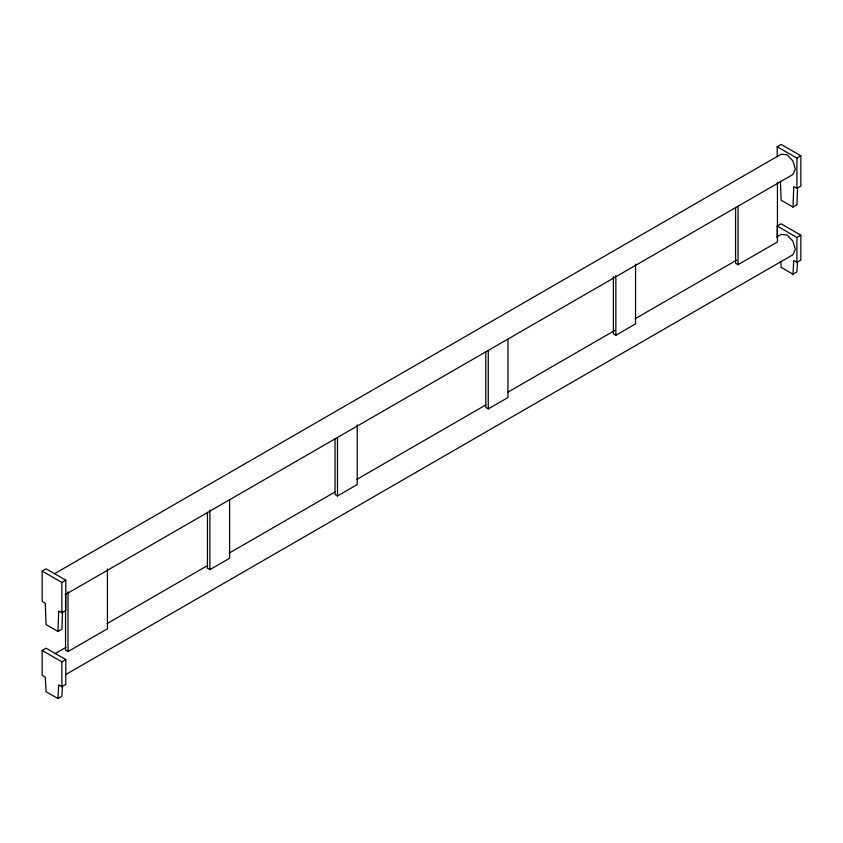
<?xml version="1.0" encoding="UTF-8"?>
<svg xmlns="http://www.w3.org/2000/svg" width="843" height="843" viewBox="0 0 843 843"><rect width="100%" height="100%" fill="white"/><g stroke="black" fill="none" stroke-linecap="round" stroke-linejoin="round"><path stroke-width="1.26" d="M207.441 512.354L207.441 568.203L209.896 569.626L229.612 558.245L229.612 499.804M209.896 569.626L209.896 509.878M335.04 438.687L335.04 494.535L337.506 495.958L357.211 484.577L357.211 424.83M337.506 495.958L337.506 437.506M485.789 351.647L485.789 407.496L488.255 408.918L507.96 397.538L507.96 339.097M488.255 408.918L488.255 350.477M613.388 276.683L613.388 333.828L615.854 335.251L635.559 323.87L635.559 264.122M615.854 335.251L615.854 275.503M57.956 631.449L58.694 610.954L61.855 612.787L65.796 610.511L65.796 580.205L46.091 568.825L42.15 571.101L42.15 601.407L45.311 603.24L46.049 624.568L57.956 631.449L61.897 629.173L62.54 611.249M780.449 181.371L781.103 200.181L793.01 207.062L793.748 186.577L796.909 188.411L800.85 186.134L800.85 155.818L781.145 144.448L777.204 146.724L777.204 156.819M797.552 188.147L796.951 204.786L793.01 207.062M57.935 698.552L58.694 684.916L61.855 686.739L65.796 684.463L65.796 659.563L46.091 648.183L42.15 650.459L42.15 675.359L45.311 677.192L46.08 691.713L57.935 698.552L61.876 696.276L62.424 686.36M780.808 261.277L781.124 267.336L792.978 274.175L793.748 260.529L796.909 262.363L800.85 260.087L800.85 235.186L781.145 223.806L777.204 226.082L777.204 236.567M797.478 261.983L796.92 271.899L792.978 274.175M54.637 573.661L781.187 154.185L787.056 154.775L792.926 160.971L795.36 169.148L792.926 174.522L65.238 594.652M42.15 571.101L61.855 582.481L65.796 580.205M777.204 146.724L796.909 158.094L800.85 155.818M54.637 653.873L66.039 647.287M107.103 623.578L207.473 565.632M229.148 553.124L335.219 491.88M356.895 479.361L485.779 404.956M507.444 392.448L614.663 330.54M635.19 318.686L736.698 260.087M776.624 237.031L781.187 234.396L787.056 234.986L792.926 241.182L795.36 249.359L792.926 254.734L65.238 674.864M65.554 594.273L65.554 650.122L68.02 651.544L107.43 628.783L107.43 569.046M735.57 207.441L735.57 263.279L738.036 264.702L777.446 241.952L777.446 182.214M42.15 650.459L61.855 661.839L65.796 659.563M777.204 226.082L796.909 237.463L800.85 235.186M796.909 158.094L796.909 188.411M796.909 237.463L796.909 262.363M738.036 206.261L738.036 264.702M68.02 591.797L68.02 651.544M61.855 582.481L61.855 612.787M61.855 661.839L61.855 686.739"/></g></svg>
